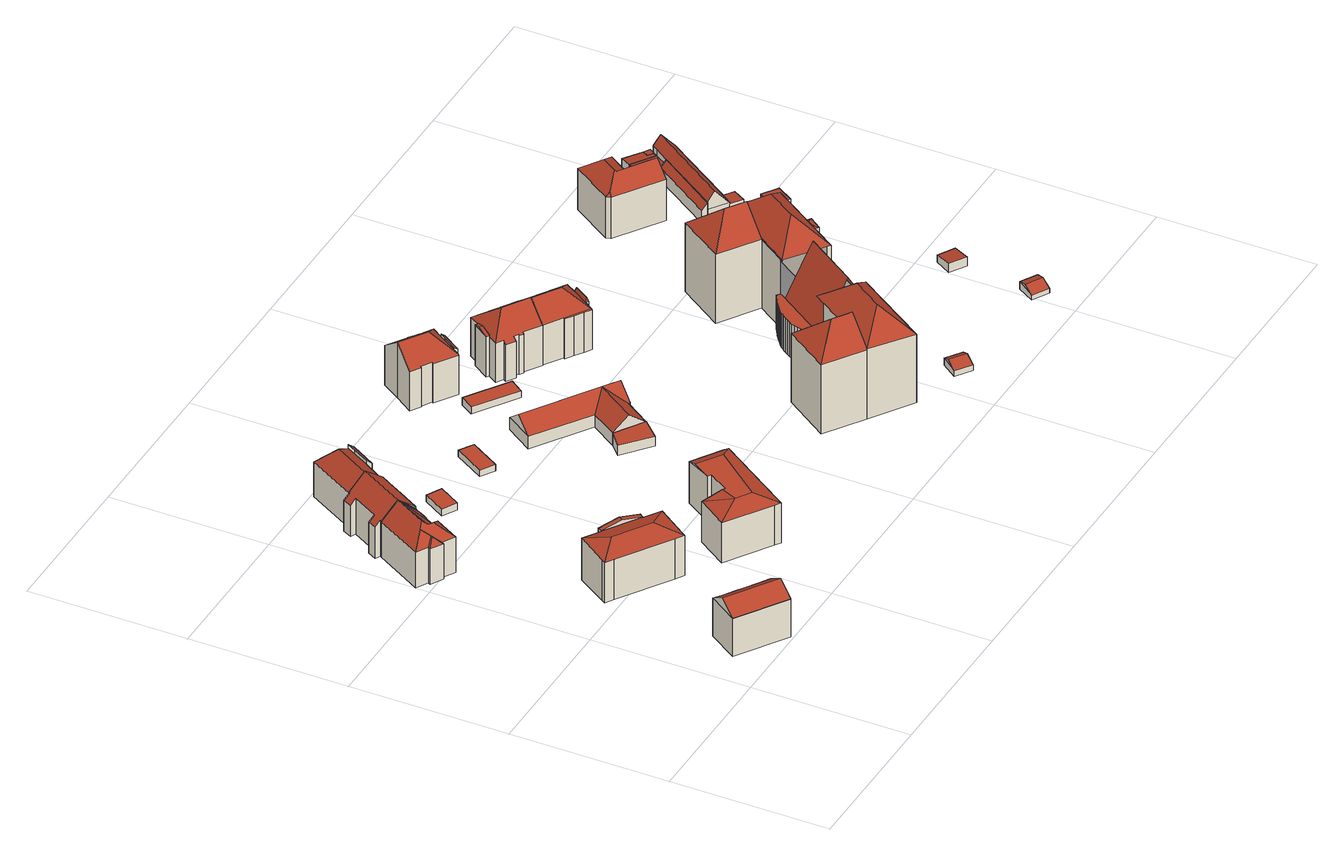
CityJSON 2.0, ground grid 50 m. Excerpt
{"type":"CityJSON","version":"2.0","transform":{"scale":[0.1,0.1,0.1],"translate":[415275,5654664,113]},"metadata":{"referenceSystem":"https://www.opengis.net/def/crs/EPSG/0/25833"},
"CityObjects":{
"building1":{"type":"Building","attributes":{"Dachtyp_tdc":"tdcFreeFormRoof","Gemeindeschluessel":14612000,"Dachneigung":33.23,"QualitaetDacherkennung":49,"Geometrietyp2DReferenz":"3000","measuredHeight":16.74,"function":"31001_9998","roofType":"5000"},"geometry":[{"type":"Solid","lod":"2","boundaries":[[[[0,1,2,3]],[[1,4,5,2]],[[4,6,7,5]],[[6,8,9,7]],[[8,10,11,9]],[[10,12,13,11]],[[12,14,15,13]],[[14,0,3,15]],[[10,8,6,4,1,0,16,17]],[[17,16,18,19]],[[10,17,19,12]],[[12,19,18,14]],[[14,18,16,0]],[[3,2,5,7,9,11,13,15]]]],"semantics":{"surfaces":[{"type":"WallSurface"},{"type":"RoofSurface"},{"type":"GroundSurface"}],"values":[[0,0,0,0,0,0,0,0,1,1,0,0,0,2]]}}]},
"building2":{"type":"Building","attributes":{"Dachtyp_tdc":"tdcFreeFormRoof","Gemeindeschluessel":14612000,"Dachneigung":42.66,"QualitaetDacherkennung":32,"Geometrietyp2DReferenz":"3000","measuredHeight":17.33,"function":"31001_9998","roofType":"5000"},"geometry":[{"type":"Solid","lod":"2","boundaries":[[[[20,21,22,23,24,25,26,27,28,29,30,31,32,33,34]],[[35,36,21,20]],[[36,37,22,21]],[[37,38,23,22]],[[38,39,24,23]],[[39,40,25,24]],[[40,41,26,25]],[[41,42,27,26]],[[42,43,28,27]],[[43,44,29,28]],[[44,45,30,29]],[[45,46,31,30]],[[46,47,32,31]],[[47,48,33,32]],[[48,49,34,33]],[[49,35,20,34]],[[50,48,47]],[[51,52,50,47,46]],[[53,54,55,51,46,45]],[[53,45,44]],[[54,53,44,43]],[[39,41,40]],[[39,42,41]],[[39,43,42]],[[56,39,38,37]],[[56,43,39]],[[56,54,43]],[[54,56,55]],[[51,55,56,36,35]],[[52,51,35,49]],[[50,52,49,48]],[[36,56,37]]]],"semantics":{"surfaces":[{"type":"GroundSurface"},{"type":"WallSurface"},{"type":"RoofSurface"}],"values":[[0,1,1,1,1,1,1,1,1,1,1,1,1,1,1,1,2,2,2,2,2,2,2,2,2,2,2,2,2,2,2,1]]}}]},
"building3":{"type":"Building","attributes":{"Gemeindeschluessel":14612000,"Geometrietyp2DReferenz":"3000","function":"31001_9998","roofType":"9999"},"children":["building3-1","building3-2"]},
"building3-1":{"type":"BuildingPart","attributes":{"Dachtyp_tdc":"tdcHipRoof","Dachneigung":19.9,"QualitaetDacherkennung":52,"Geometrietyp2DReferenz":"3000","measuredHeight":16.14,"roofType":"3200"},"parents":["building3"],"geometry":[{"type":"MultiSurface","lod":"2","boundaries":[[[57,58,59,60]],[[58,61,62,59]],[[61,63,64,62]],[[65,66,67,68]],[[66,69,70,67]],[[69,71,72,70]],[[71,73,74,72]],[[73,75,76,74]],[[75,57,60,76]],[[71,69,66,77]],[[61,58,57,78]],[[66,65,63,61,78,77]],[[57,75,73,71,77,78]],[[60,59,62,64,68,67,70,72,74,76]]],"semantics":{"surfaces":[{"type":"WallSurface"},{"type":"RoofSurface"},{"type":"GroundSurface"}],"values":[0,0,0,0,0,0,0,0,0,1,1,1,1,2]}}]},
"building3-2":{"type":"BuildingPart","attributes":{"Dachtyp_tdc":"tdcGableRoof","Dachneigung":11.98,"QualitaetDacherkennung":52,"Geometrietyp2DReferenz":"3000","measuredHeight":15.92,"roofType":"3100"},"parents":["building3"],"geometry":[{"type":"MultiSurface","lod":"2","boundaries":[[[79,80,81,64,63]],[[80,82,83,81]],[[82,84,65,68,83]],[[79,85,86,80]],[[82,86,85,84]],[[84,85,79]],[[80,86,82]],[[64,81,83,68]]],"semantics":{"surfaces":[{"type":"WallSurface"},{"type":"RoofSurface"},{"type":"GroundSurface"}],"values":[0,0,0,1,1,0,0,2]}}]},
"building4":{"type":"Building","attributes":{"Dachtyp_tdc":"tdcFreeFormRoof","Gemeindeschluessel":14612000,"Dachneigung":43.63,"QualitaetDacherkennung":36,"Geometrietyp2DReferenz":"3000","measuredHeight":17.38,"function":"31001_9998","roofType":"5000"},"geometry":[{"type":"Solid","lod":"2","boundaries":[[[[87,88,89,90]],[[88,91,92,89]],[[91,93,94,92]],[[93,95,96,94]],[[95,97,98,96]],[[97,99,100,98]],[[99,101,102,100]],[[101,103,104,102]],[[103,105,106,104]],[[105,107,108,106]],[[107,109,110,108]],[[109,111,112,110]],[[111,113,114,112]],[[113,115,116,114]],[[115,117,118,116]],[[117,119,22,118]],[[119,120,21,22]],[[120,87,90,21]],[[121,103,101,99,97,95,93,91,88,87,120,122]],[[115,113,111,109,107,105,121,122,119,117]],[[105,103,121]],[[120,119,122]],[[90,89,92,94,96,98,100,102,104,106,108,110,112,114,116,118,22,21]]]],"semantics":{"surfaces":[{"type":"WallSurface"},{"type":"RoofSurface"},{"type":"GroundSurface"}],"values":[[0,0,0,0,0,0,0,0,0,0,0,0,0,0,0,0,0,0,1,1,0,0,2]]}}]},
"building5":{"type":"Building","attributes":{"Gemeindeschluessel":14612000,"Geometrietyp2DReferenz":"3000","function":"31001_9998","roofType":"9999"},"children":["building5-1","building5-2"]},
"building5-1":{"type":"BuildingPart","attributes":{"Dachtyp_tdc":"tdcHipAndGableRoof","Dachneigung":38.99,"QualitaetDacherkennung":55,"Geometrietyp2DReferenz":"3000","measuredHeight":16.98,"roofType":"5000"},"parents":["building5"],"geometry":[{"type":"MultiSurface","lod":"2","boundaries":[[[123,124,125,126]],[[124,127,128,125]],[[127,129,130,128]],[[129,131,132,130]],[[131,133,134,132]],[[133,135,136,134]],[[135,137,138,136]],[[137,139,140,138]],[[139,141,142,140]],[[141,143,144,142]],[[143,145,146,144]],[[145,147,148,146]],[[147,149,150,148]],[[151,152,153,154]],[[152,123,126,153]],[[149,147,145,143,141,139,155]],[[139,137,135,155]],[[135,133,131,129,127,124,123,152,151,149,155]],[[126,125,128,130,132,134,136,138,140,142,144,146,148,150,154,153]]],"semantics":{"surfaces":[{"type":"WallSurface"},{"type":"RoofSurface"},{"type":"GroundSurface"}],"values":[0,0,0,0,0,0,0,0,0,0,0,0,0,0,0,1,1,1,2]}}]},
"building5-2":{"type":"BuildingPart","attributes":{"Dachtyp_tdc":"tdcPolyFlatRoof","Dachneigung":41.99,"QualitaetDacherkennung":67,"Geometrietyp2DReferenz":"3000","measuredHeight":13.39,"roofType":"2100"},"parents":["building5"],"geometry":[{"type":"MultiSurface","lod":"2","boundaries":[[[156,157,158,150]],[[157,159,160,158]],[[159,161,151,154,160]],[[159,157,156,161]],[[154,150,158,160]]],"semantics":{"surfaces":[{"type":"WallSurface"},{"type":"RoofSurface"},{"type":"GroundSurface"}],"values":[0,0,0,1,2]}}]},
"building6":{"type":"Building","attributes":{"Dachtyp_tdc":"tdcPolyFlatRoof","Gemeindeschluessel":14612000,"Dachneigung":2.81,"QualitaetDacherkennung":90,"Geometrietyp2DReferenz":"3000","measuredHeight":2.45,"function":"31001_9998","roofType":"2100"},"geometry":[{"type":"Solid","lod":"2","boundaries":[[[[162,163,164,165]],[[163,166,167,164]],[[166,168,169,167]],[[168,162,165,169]],[[168,166,163,162]],[[165,164,167,169]]]],"semantics":{"surfaces":[{"type":"WallSurface"},{"type":"RoofSurface"},{"type":"GroundSurface"}],"values":[[0,0,0,0,1,2]]}}]},
"building7":{"type":"Building","attributes":{"Dachtyp_tdc":"tdcFreeFormRoof","Gemeindeschluessel":14612000,"Dachneigung":1.4,"QualitaetDacherkennung":39,"Geometrietyp2DReferenz":"3000","measuredHeight":15.78,"function":"31001_9998","roofType":"5000"},"geometry":[{"type":"Solid","lod":"2","boundaries":[[[[170,171,172,173]],[[171,174,175,172]],[[174,176,177,175]],[[176,178,179,177]],[[178,180,181,179]],[[180,182,183,181]],[[182,184,185,183]],[[184,186,187,185]],[[186,188,189,187]],[[188,190,191,189]],[[190,170,173,191]],[[178,176,174,192,193]],[[178,193,194,182,180]],[[184,182,194,195,186]],[[188,195,196]],[[188,186,195]],[[194,193,192,171,170,190,196,195]],[[190,188,196]],[[174,171,192]],[[173,172,175,177,179,181,183,185,187,189,191]]]],"semantics":{"surfaces":[{"type":"WallSurface"},{"type":"RoofSurface"},{"type":"GroundSurface"}],"values":[[0,0,0,0,0,0,0,0,0,0,0,1,1,1,1,1,1,0,0,2]]}}]},
"building8":{"type":"Building","attributes":{"Dachtyp_tdc":"tdcPolyFlatRoof","Gemeindeschluessel":14612000,"Dachneigung":0,"QualitaetDacherkennung":88,"Geometrietyp2DReferenz":"3000","measuredHeight":2.2,"function":"31001_9998","roofType":"1000"},"geometry":[{"type":"Solid","lod":"2","boundaries":[[[[197,198,199,200]],[[198,201,202,199]],[[201,203,204,202]],[[203,197,200,204]],[[203,201,198,197]],[[200,199,202,204]]]],"semantics":{"surfaces":[{"type":"WallSurface"},{"type":"RoofSurface"},{"type":"GroundSurface"}],"values":[[0,0,0,0,1,2]]}}]},
"building9":{"type":"Building","attributes":{"Dachtyp_tdc":"tdcPolyFlatRoof","Gemeindeschluessel":14612000,"Dachneigung":10.44,"QualitaetDacherkennung":79,"Geometrietyp2DReferenz":"3000","measuredHeight":4.43,"function":"31001_9998","roofType":"2100"},"geometry":[{"type":"Solid","lod":"2","boundaries":[[[[205,206,207,208]],[[206,209,210,207]],[[209,211,212,210]],[[211,205,208,212]],[[211,209,206,205]],[[208,207,210,212]]]],"semantics":{"surfaces":[{"type":"WallSurface"},{"type":"RoofSurface"},{"type":"GroundSurface"}],"values":[[0,0,0,0,1,2]]}}]},
"building10":{"type":"Building","attributes":{"Dachtyp_tdc":"tdcFreeFormRoof","Gemeindeschluessel":14612000,"Dachneigung":39.44,"QualitaetDacherkennung":50,"Geometrietyp2DReferenz":"3000","measuredHeight":8.65,"function":"31001_9998","roofType":"5000"},"geometry":[{"type":"Solid","lod":"2","boundaries":[[[[213,214,215,216]],[[214,217,218,215]],[[217,219,220,218]],[[219,221,222,220]],[[221,223,210,222]],[[223,206,207,210]],[[206,224,225,207]],[[224,213,216,225]],[[226,227,228,229,224,206]],[[226,206,223]],[[227,226,223,221]],[[230,228,227,221,219]],[[230,219,217]],[[231,229,228,230,217,214]],[[231,214,213]],[[229,231,213,224]],[[216,215,218,220,222,210,207,225]]]],"semantics":{"surfaces":[{"type":"WallSurface"},{"type":"RoofSurface"},{"type":"GroundSurface"}],"values":[[0,0,0,0,0,0,0,0,1,0,1,1,0,1,0,1,2]]}}]},
"building11":{"type":"Building","attributes":{"Dachtyp_tdc":"tdcPolyFlatRoof","Gemeindeschluessel":14612000,"Dachneigung":2.56,"QualitaetDacherkennung":84,"Geometrietyp2DReferenz":"3000","measuredHeight":2.44,"function":"31001_9998","roofType":"2100"},"geometry":[{"type":"Solid","lod":"2","boundaries":[[[[232,233,234,235]],[[233,236,237,234]],[[236,238,239,237]],[[238,232,235,239]],[[238,236,233,232]],[[235,234,237,239]]]],"semantics":{"surfaces":[{"type":"WallSurface"},{"type":"RoofSurface"},{"type":"GroundSurface"}],"values":[[0,0,0,0,1,2]]}}]},
"building12":{"type":"Building","attributes":{"Gemeindeschluessel":14612000,"Geometrietyp2DReferenz":"3000","function":"31001_9998","roofType":"9999"},"children":["building12-1","building12-2"]},
"building12-1":{"type":"BuildingPart","attributes":{"Dachtyp_tdc":"tdcHipAndGableRoof","Dachneigung":37.87,"QualitaetDacherkennung":78,"Geometrietyp2DReferenz":"3000","measuredHeight":19.04,"roofType":"5000"},"parents":["building12"],"geometry":[{"type":"MultiSurface","lod":"2","boundaries":[[[240,241,242,243]],[[241,244,245,242]],[[244,246,247,245]],[[246,248,249,247]],[[248,250,251,249]],[[250,252,253,251]],[[252,254,255,253]],[[254,256,257,255]],[[256,258,259,257]],[[258,260,261,259]],[[260,262,263,261]],[[262,264,265,263]],[[264,266,267,265]],[[268,269,270]],[[269,271,272,270]],[[271,273,274,272]],[[273,275,276,274]],[[275,240,243,276]],[[271,269,268,266,264,277]],[[264,262,260,258,256,254,252,250,248,277]],[[248,246,244,241,240,275,273,271,277]],[[243,242,245,247,249,251,253,255,257,259,261,263,265,267,270,272,274,276]]],"semantics":{"surfaces":[{"type":"WallSurface"},{"type":"RoofSurface"},{"type":"GroundSurface"}],"values":[0,0,0,0,0,0,0,0,0,0,0,0,0,0,0,0,0,0,1,1,1,2]}}]},
"building12-2":{"type":"BuildingPart","attributes":{"Dachtyp_tdc":"tdcPolyFlatRoof","Dachneigung":36.26,"QualitaetDacherkennung":53,"Geometrietyp2DReferenz":"3000","measuredHeight":14.46,"roofType":"2100"},"parents":["building12"],"geometry":[{"type":"MultiSurface","lod":"2","boundaries":[[[278,267,266]],[[278,279,280,267]],[[279,281,282,280]],[[281,283,268,270,282]],[[283,281,279,278]],[[267,280,282,270]]],"semantics":{"surfaces":[{"type":"WallSurface"},{"type":"RoofSurface"},{"type":"GroundSurface"}],"values":[0,0,0,0,1,2]}}]},
"building13":{"type":"Building","attributes":{"Gemeindeschluessel":14612000,"Geometrietyp2DReferenz":"3000","function":"31001_9998","roofType":"9999"},"children":["building13-1","building13-2"]},
"building13-1":{"type":"BuildingPart","attributes":{"Dachtyp_tdc":"tdcHipAndGableRoof","Dachneigung":38.42,"QualitaetDacherkennung":79,"Geometrietyp2DReferenz":"3000","measuredHeight":18.93,"roofType":"5000"},"parents":["building13"],"geometry":[{"type":"MultiSurface","lod":"2","boundaries":[[[284,285,286,287]],[[285,288,289,286]],[[288,290,291,289]],[[290,292,293,291]],[[292,294,295,293]],[[294,296,297,295]],[[296,298,299,297]],[[298,300,301,299]],[[300,302,303,301]],[[302,304,305,303]],[[306,307,308]],[[307,309,310,308]],[[309,311,312,310]],[[311,313,314,312]],[[313,284,287,314]],[[302,300,298,296,294,292,290,288,285,284,313,315]],[[313,311,309,315]],[[287,286,289,291,293,295,297,299,301,303,305,316,308,310,312,314]],[[309,307,306,317,304,302,315]]],"semantics":{"surfaces":[{"type":"WallSurface"},{"type":"RoofSurface"},{"type":"GroundSurface"}],"values":[0,0,0,0,0,0,0,0,0,0,0,0,0,0,0,1,1,2,1]}}]},
"building13-2":{"type":"BuildingPart","attributes":{"Dachtyp_tdc":"tdcGableRoof","Dachneigung":13.3,"QualitaetDacherkennung":32,"Geometrietyp2DReferenz":"3000","measuredHeight":14.57,"roofType":"3100"},"parents":["building13"],"geometry":[{"type":"MultiSurface","lod":"2","boundaries":[[[318,319,320,305,304]],[[319,321,322,320]],[[321,323,306,308,322]],[[318,324,325,326,319]],[[327,326,325,328]],[[323,328,325,324]],[[321,327,328,323]],[[319,326,327,321]],[[305,320,322,308,316]]],"semantics":{"surfaces":[{"type":"WallSurface"},{"type":"RoofSurface"},{"type":"GroundSurface"}],"values":[0,0,0,1,1,0,0,0,2]}}]},
"building14":{"type":"Building","attributes":{"Gemeindeschluessel":14612000,"Geometrietyp2DReferenz":"3000","function":"31001_9998","roofType":"9999"},"children":["building14-1","building14-2","building14-3"]},
"building14-1":{"type":"BuildingPart","attributes":{"Dachtyp_tdc":"tdcHipAndGableRoof","Dachneigung":38.32,"QualitaetDacherkennung":74,"Geometrietyp2DReferenz":"3000","measuredHeight":18.92,"roofType":"5000"},"parents":["building14"],"geometry":[{"type":"MultiSurface","lod":"2","boundaries":[[[329,330,331,332]],[[330,333,334,331]],[[333,335,336,334]],[[335,337,338,336]],[[339,340,341]],[[340,342,343,341]],[[342,344,343]],[[345,329,332,346,347]],[[342,340,339,337,335,348]],[[335,333,330,348]],[[330,329,345,342,348]],[[332,331,334,336,338,341,343,346]]],"semantics":{"surfaces":[{"type":"WallSurface"},{"type":"RoofSurface"},{"type":"GroundSurface"}],"values":[0,0,0,0,0,0,0,0,1,1,1,2]}}]},
"building14-2":{"type":"BuildingPart","attributes":{"Dachtyp_tdc":"tdcPolyFlatRoof","Dachneigung":0,"QualitaetDacherkennung":38,"Geometrietyp2DReferenz":"3000","measuredHeight":13.66,"roofType":"1000"},"parents":["building14"],"geometry":[{"type":"MultiSurface","lod":"2","boundaries":[[[349,347,346,350]],[[344,351,352,343]],[[351,353,354,352]],[[353,355,356,354]],[[355,349,350,356]],[[355,353,351,344,347,349]],[[350,346,343,352,354,356]]],"semantics":{"surfaces":[{"type":"WallSurface"},{"type":"RoofSurface"},{"type":"GroundSurface"}],"values":[0,0,0,0,0,1,2]}}]},
"building14-3":{"type":"BuildingPart","attributes":{"Dachtyp_tdc":"tdcFreeFormRoof","Dachneigung":69.87,"QualitaetDacherkennung":35,"Geometrietyp2DReferenz":"3000","measuredHeight":15.08,"roofType":"5000"},"parents":["building14"],"geometry":[{"type":"MultiSurface","lod":"2","boundaries":[[[357,358,359,338,337]],[[358,360,361,359]],[[360,340,339,341,361]],[[362,340,360]],[[363,362,360,358]],[[363,358,357]],[[362,363,357,340]],[[338,359,361,341]]],"semantics":{"surfaces":[{"type":"WallSurface"},{"type":"RoofSurface"},{"type":"GroundSurface"}],"values":[0,0,0,1,1,1,1,2]}}]},
"building15":{"type":"Building","attributes":{"Dachtyp_tdc":"tdcGableRoof","Gemeindeschluessel":14612000,"Dachneigung":24.53,"QualitaetDacherkennung":72,"Geometrietyp2DReferenz":"3000","measuredHeight":3.5,"function":"31001_9998","roofType":"3100"},"geometry":[{"type":"Solid","lod":"2","boundaries":[[[[364,365,366,367]],[[365,368,369,366]],[[368,370,371,369]],[[370,364,367,371]],[[368,365,372]],[[364,370,373]],[[365,364,373,372]],[[370,368,372,373]],[[367,366,369,371]]]],"semantics":{"surfaces":[{"type":"WallSurface"},{"type":"RoofSurface"},{"type":"GroundSurface"}],"values":[[0,0,0,0,0,0,1,1,2]]}}]},
"building16":{"type":"Building","attributes":{"name":"Hans-Erlwein-Gymnasium Dresden","Gemeindeschluessel":14612000,"Geometrietyp2DReferenz":"3000","function":"31001_3021","roofType":"9999"},"children":["building16-1","building16-2","building16-3","building16-4","building16-5","building16-6"]},
"building16-1":{"type":"BuildingPart","attributes":{"Dachtyp_tdc":"tdcGableRoof","Dachneigung":61.8,"QualitaetDacherkennung":52,"Geometrietyp2DReferenz":"3000","measuredHeight":26.77,"roofType":"3100"},"parents":["building16"],"geometry":[{"type":"MultiSurface","lod":"2","boundaries":[[[374,375,376,377]],[[375,374,378,379,380,381,382]],[[383,384,385,381,380,386,387]],[[377,376,388,389]]],"semantics":{"surfaces":[{"type":"WallSurface"},{"type":"RoofSurface"},{"type":"GroundSurface"}],"values":[0,1,1,2]}}]},
"building16-2":{"type":"BuildingPart","attributes":{"Dachtyp_tdc":"tdcHipRoof","Dachneigung":45.14,"QualitaetDacherkennung":57,"Geometrietyp2DReferenz":"3000","measuredHeight":31.12,"roofType":"3200"},"parents":["building16"],"geometry":[{"type":"MultiSurface","lod":"2","boundaries":[[[390,391,374,377,392]],[[393,394,395]],[[393,396,397,394]],[[398,399,400,401]],[[399,390,392,400]],[[402,386,379,391,390,403]],[[399,404,405]],[[390,399,405,403]],[[406,407,402,403,405,404,408,409]],[[393,407,406,410,396]],[[398,411,404,399]],[[412,402,407,393]],[[392,377,389,394,397,401,400]]],"semantics":{"surfaces":[{"type":"WallSurface"},{"type":"RoofSurface"},{"type":"GroundSurface"}],"values":[0,0,0,0,0,1,1,1,1,0,0,0,2]}}]},
"building16-3":{"type":"BuildingPart","attributes":{"Dachtyp_tdc":"tdcHipAndGableRoof","Dachneigung":41.55,"QualitaetDacherkennung":61,"Geometrietyp2DReferenz":"3000","measuredHeight":31.2,"roofType":"5000"},"parents":["building16"],"geometry":[{"type":"MultiSurface","lod":"2","boundaries":[[[410,413,414,397,396]],[[413,415,416,414]],[[415,411,398,401,416]],[[415,413,417]],[[413,410,409,418,417]],[[411,415,417,418,408]],[[397,414,416,401]]],"semantics":{"surfaces":[{"type":"WallSurface"},{"type":"RoofSurface"},{"type":"GroundSurface"}],"values":[0,0,0,1,1,1,2]}}]},
"building16-4":{"type":"BuildingPart","attributes":{"Dachtyp_tdc":"tdcHipRoof","Dachneigung":45.06,"QualitaetDacherkennung":55,"Geometrietyp2DReferenz":"3000","measuredHeight":31.12,"roofType":"3200"},"parents":["building16"],"geometry":[{"type":"MultiSurface","lod":"2","boundaries":[[[419,420,421,376,375]],[[420,422,423,421]],[[422,424,425,426,423]],[[427,428,429,430,431]],[[428,432,429]],[[424,422,433]],[[420,419,382,385,434,435]],[[422,420,435,433]],[[434,428,427,436,437,424,433,435]],[[388,376,421,423,426,430,429]]],"semantics":{"surfaces":[{"type":"WallSurface"},{"type":"RoofSurface"},{"type":"GroundSurface"}],"values":[0,0,0,0,0,1,1,1,1,2]}}]},
"building16-5":{"type":"BuildingPart","attributes":{"Dachtyp_tdc":"tdcPolyFlatRoof","Dachneigung":0,"QualitaetDacherkennung":76,"Geometrietyp2DReferenz":"3000","measuredHeight":11.62,"roofType":"1000"},"parents":["building16"],"geometry":[{"type":"MultiSurface","lod":"2","boundaries":[[[438,439,440,441]],[[439,442,443,440]],[[442,444,445,443]],[[444,446,447,445]],[[446,448,449,447]],[[448,450,451,449]],[[450,452,453,451]],[[452,454,455,453]],[[454,456,457,455]],[[456,458,459,457]],[[458,460,461,459]],[[460,462,463,461]],[[462,464,465,463]],[[464,466,467,465]],[[466,468,469,467]],[[468,470,471,469]],[[470,472,473,471]],[[472,474,475,473]],[[474,476,477,475]],[[476,478,479,477]],[[478,480,481,479]],[[480,482,483,481]],[[482,484,485,483]],[[484,486,487,485]],[[486,488,489,487]],[[488,490,491,489]],[[490,492,493,491]],[[492,494,495,493]],[[494,496,497,495]],[[496,395,394,497]],[[438,498,499,395,496,494,492,490,488,486,484,482,480,478,476,474,472,470,468,466,464,462,460,458,456,454,452,450,448,446,444,442,439,438,432]],[[441,440,443,445,447,449,451,453,455,457,459,461,463,465,467,469,471,473,475,477,479,481,483,485,487,489,491,493,495,497,394,389,388,441,429]]],"semantics":{"surfaces":[{"type":"WallSurface"},{"type":"RoofSurface"},{"type":"GroundSurface"}],"values":[0,0,0,0,0,0,0,0,0,0,0,0,0,0,0,0,0,0,0,0,0,0,0,0,0,0,0,0,0,0,1,2]}}]},
"building16-6":{"type":"BuildingPart","attributes":{"Dachtyp_tdc":"tdcHipAndGableRoof","Dachneigung":41.47,"QualitaetDacherkennung":63,"Geometrietyp2DReferenz":"3000","measuredHeight":31.2,"roofType":"5000"},"parents":["building16"],"geometry":[{"type":"MultiSurface","lod":"2","boundaries":[[[425,500,501,426]],[[500,502,503,501]],[[502,431,430,503]],[[502,500,504]],[[500,425,437,505,504]],[[431,502,504,505,436]],[[426,501,503,430]]],"semantics":{"surfaces":[{"type":"WallSurface"},{"type":"RoofSurface"},{"type":"GroundSurface"}],"values":[0,0,0,1,1,1,2]}}]},
"building17":{"type":"Building","attributes":{"Dachtyp_tdc":"tdcGableRoof","Gemeindeschluessel":14612000,"Dachneigung":28.87,"QualitaetDacherkennung":54,"Geometrietyp2DReferenz":"3000","measuredHeight":3.29,"function":"31001_9998","roofType":"3100"},"geometry":[{"type":"Solid","lod":"2","boundaries":[[[[506,507,508,509]],[[507,510,511,508]],[[510,512,513,511]],[[512,506,509,513]],[[510,507,514]],[[506,512,515]],[[507,506,515,514]],[[512,510,514,515]],[[509,508,511,513]]]],"semantics":{"surfaces":[{"type":"WallSurface"},{"type":"RoofSurface"},{"type":"GroundSurface"}],"values":[[0,0,0,0,0,0,1,1,2]]}}]},
"building18":{"type":"Building","attributes":{"Dachtyp_tdc":"tdcPolyFlatRoof","Gemeindeschluessel":14612000,"Dachneigung":6.68,"QualitaetDacherkennung":79,"Geometrietyp2DReferenz":"3000","measuredHeight":3.08,"function":"31001_9998","roofType":"2100"},"geometry":[{"type":"Solid","lod":"2","boundaries":[[[[516,517,518,519]],[[517,520,521,518]],[[520,522,523,521]],[[522,516,519,523]],[[522,520,517,516]],[[519,518,521,523]]]],"semantics":{"surfaces":[{"type":"WallSurface"},{"type":"RoofSurface"},{"type":"GroundSurface"}],"values":[[0,0,0,0,1,2]]}}]},
"building19":{"type":"Building","attributes":{"Dachtyp_tdc":"tdcFreeFormRoof","Gemeindeschluessel":14612000,"Dachneigung":39.55,"QualitaetDacherkennung":18,"Geometrietyp2DReferenz":"3000","measuredHeight":18.65,"function":"31001_9998","roofType":"5000"},"geometry":[{"type":"Solid","lod":"2","boundaries":[[[[524,525,526,527]],[[525,528,529,526]],[[528,530,531,529]],[[530,532,533,531]],[[532,534,535,533]],[[534,536,537,535]],[[536,524,527,537]],[[538,539,540,536,534]],[[538,534,532]],[[541,539,538,532,530]],[[541,530,528]],[[542,540,539,541,528,525]],[[542,525,524]],[[540,542,524,536]],[[527,526,529,531,533,535,537]]]],"semantics":{"surfaces":[{"type":"WallSurface"},{"type":"RoofSurface"},{"type":"GroundSurface"}],"values":[[0,0,0,0,0,0,0,1,1,1,1,1,0,1,2]]}}]},
"building20":{"type":"Building","attributes":{"Dachtyp_tdc":"tdcFreeFormRoof","Gemeindeschluessel":14612000,"Dachneigung":14.79,"QualitaetDacherkennung":79,"Geometrietyp2DReferenz":"3000","measuredHeight":3.84,"function":"31001_9998","roofType":"5000"},"geometry":[{"type":"Solid","lod":"2","boundaries":[[[[543,544,545,546]],[[544,547,548,545]],[[547,549,550,548]],[[549,543,546,550]],[[551,549,547]],[[552,551,547,544]],[[552,544,543]],[[551,552,543,549]],[[546,545,548,550]]]],"semantics":{"surfaces":[{"type":"WallSurface"},{"type":"RoofSurface"},{"type":"GroundSurface"}],"values":[[0,0,0,0,1,1,1,1,2]]}}]},
"building21":{"type":"Building","attributes":{"Dachtyp_tdc":"tdcPolyFlatRoof","Gemeindeschluessel":14612000,"Dachneigung":5.19,"QualitaetDacherkennung":71,"Geometrietyp2DReferenz":"3000","measuredHeight":3.39,"function":"31001_9998","roofType":"2100"},"geometry":[{"type":"Solid","lod":"2","boundaries":[[[[553,554,555,556]],[[554,557,558,555]],[[557,559,560,558]],[[559,553,556,560]],[[559,557,554,553]],[[556,555,558,560]]]],"semantics":{"surfaces":[{"type":"WallSurface"},{"type":"RoofSurface"},{"type":"GroundSurface"}],"values":[[0,0,0,0,1,2]]}}]},
"building22":{"type":"Building","attributes":{"Dachtyp_tdc":"tdcPolyFlatRoof","Gemeindeschluessel":14612000,"Dachneigung":48.79,"QualitaetDacherkennung":66,"Geometrietyp2DReferenz":"3000","measuredHeight":6.36,"function":"31001_9998","roofType":"2100"},"geometry":[{"type":"Solid","lod":"2","boundaries":[[[[561,562,563,564]],[[562,565,566,563]],[[565,567,568,566]],[[567,561,564,568]],[[567,565,562,561]],[[564,563,566,568]]]],"semantics":{"surfaces":[{"type":"WallSurface"},{"type":"RoofSurface"},{"type":"GroundSurface"}],"values":[[0,0,0,0,1,2]]}}]},
"building23":{"type":"Building","attributes":{"Dachtyp_tdc":"tdcPolyFlatRoof","Gemeindeschluessel":14612000,"Dachneigung":3.79,"QualitaetDacherkennung":70,"Geometrietyp2DReferenz":"3000","measuredHeight":3.06,"function":"31001_9998","roofType":"2100"},"geometry":[{"type":"Solid","lod":"2","boundaries":[[[[569,570,571,572]],[[570,573,574,571]],[[573,575,576,574]],[[575,569,572,576]],[[575,573,570,569]],[[572,571,574,576]]]],"semantics":{"surfaces":[{"type":"WallSurface"},{"type":"RoofSurface"},{"type":"GroundSurface"}],"values":[[0,0,0,0,1,2]]}}]},
"building24":{"type":"Building","attributes":{"Dachtyp_tdc":"tdcGableRoof","Gemeindeschluessel":14612000,"Dachneigung":49.83,"QualitaetDacherkennung":54,"Geometrietyp2DReferenz":"3000","measuredHeight":9.73,"function":"31001_9998","roofType":"3100"},"geometry":[{"type":"Solid","lod":"2","boundaries":[[[[577,578,579,580]],[[578,581,582,579]],[[581,583,584,582]],[[583,585,586,584]],[[585,587,588,586]],[[587,589,590,588]],[[589,591,592,590]],[[591,577,580,592]],[[593,562,594,595,596,597,598]],[[587,585,596,595,589]],[[583,597,596,585]],[[581,598,597,583]],[[578,593,598,581]],[[591,594,562,577]],[[589,595,594,591]],[[577,562,593,578]],[[580,579,582,584,586,588,590,592]]]],"semantics":{"surfaces":[{"type":"WallSurface"},{"type":"RoofSurface"},{"type":"GroundSurface"}],"values":[[0,0,0,0,0,0,0,0,1,1,0,0,0,0,0,0,2]]}}]},
"building25":{"type":"Building","attributes":{"Gemeindeschluessel":14612000,"Dachtyp_tdc":"tdcPolyFlatRoof","Dachneigung":3.77,"QualitaetDacherkennung":81,"Geometrietyp2DReferenz":"3000","measuredHeight":4.51,"function":"31001_9998","roofType":"2100"},"geometry":[{"type":"Solid","lod":"2","boundaries":[[[[599,600,601,602]],[[600,603,604,601]],[[603,605,563,604]],[[605,606,564,563]],[[606,599,602,564]],[[606,605,603,600,599]],[[602,601,604,563,564]]]],"semantics":{"surfaces":[{"type":"WallSurface"},{"type":"RoofSurface"},{"type":"GroundSurface"}],"values":[[0,0,0,0,0,1,2]]}}]},
"building26":{"type":"Building","attributes":{"Dachtyp_tdc":"tdcPolyFlatRoof","Gemeindeschluessel":14612000,"Dachneigung":6.47,"QualitaetDacherkennung":69,"Geometrietyp2DReferenz":"3000","measuredHeight":3.96,"function":"31001_9998","roofType":"2100"},"geometry":[{"type":"Solid","lod":"2","boundaries":[[[[607,608,609,610]],[[608,611,612,609]],[[611,613,614,612]],[[613,615,616,614]],[[615,617,618,616]],[[617,607,610,618]],[[617,615,613,611,608,607]],[[610,609,612,614,616,618]]]],"semantics":{"surfaces":[{"type":"WallSurface"},{"type":"RoofSurface"},{"type":"GroundSurface"}],"values":[[0,0,0,0,0,0,1,2]]}}]},
"building27":{"type":"Building","attributes":{"Dachtyp_tdc":"tdcPolyFlatRoof","Gemeindeschluessel":14612000,"Dachneigung":5.59,"QualitaetDacherkennung":54,"Geometrietyp2DReferenz":"3000","measuredHeight":3.7,"function":"31001_9998","roofType":"2100"},"geometry":[{"type":"Solid","lod":"2","boundaries":[[[[613,611,612,614]],[[611,619,620,612]],[[619,621,622,620]],[[621,615,616,622]],[[615,613,614,616]],[[615,621,619,611,613]],[[614,612,620,622,616]]]],"semantics":{"surfaces":[{"type":"WallSurface"},{"type":"RoofSurface"},{"type":"GroundSurface"}],"values":[[0,0,0,0,0,1,2]]}}]}
},
"vertices":[
[162,200,142],[189,181,142],[189,181,12],[162,200,12],[223,159,142],[223,159,12],[249,142,142],[249,142,12],[284,119,142],[284,119,12],[317,98,142],[317,98,12],[255,4,142],[255,4,12],[100,106,142],[100,106,12],[131,152,179],[286,50,179],[100,106,143],[255,4,143],
[4,1044,4],[91,1195,4],[189,1138,4],[186,1133,4],[180,1122,4],[170,1104,4],[164,1094,4],[159,1086,4],[147,1066,4],[164,1056,4],[119,978,4],[80,1000,4],[76,993,4],[36,1016,4],[40,1023,4],[4,1044,125],[91,1195,125],[189,1138,125],[186,1133,125],[180,1122,125],[170,1104,125],[164,1094,125],[159,1086,125],[147,1066,125],[164,1056,125],[119,978,125],[80,1000,125],[76,993,125],[36,1016,125],[40,1023,125],[66,1024,145],[61,1059,163],[70,1031,145],[103,1039,166],[86,1049,166],[81,1065,177],[140,1167,177],
[161,535,154],[168,547,154],[168,547,17],[161,535,17],[229,641,161],[229,641,17],[282,607,161],[282,607,17],[393,534,161],[445,500,161],[445,500,17],[393,534,17],[384,406,154],[384,406,17],[377,395,154],[377,395,17],[351,412,154],[351,412,17],[187,518,154],[187,518,17],[363,485,179],[249,559,179],
[282,607,162],[290,620,162],[290,620,17],[402,547,162],[402,547,17],[393,534,162],[337,570,176],[346,583,176],
[93,1199,126],[78,1208,109],[78,1208,4],[93,1199,4],[93,1235,109],[93,1235,4],[109,1226,126],[109,1226,4],[156,1308,126],[156,1308,4],[140,1316,108],[140,1316,4],[155,1344,108],[155,1344,4],[171,1335,126],[171,1335,4],[173,1338,125],[173,1338,4],[272,1282,133],[272,1282,4],[268,1275,133],[268,1275,4],[263,1266,133],[263,1266,4],[254,1251,133],[254,1251,4],[247,1239,133],[247,1239,4],[235,1218,133],[235,1218,4],[226,1203,133],[226,1203,4],[189,1138,133],[91,1195,126],[221,1311,178],[138,1168,178],
[301,1332,125],[296,1323,125],[296,1323,5],[301,1332,5],[289,1312,125],[289,1312,5],[280,1297,125],[280,1297,5],[274,1286,125],[274,1286,5],[272,1282,125],[272,1282,5],[218,1313,175],[218,1313,5],[173,1338,124],[173,1338,5],[261,1491,124],[261,1491,5],[297,1470,124],[297,1470,5],[302,1478,114],[302,1478,5],[343,1454,115],[343,1454,5],[339,1446,125],[339,1446,5],[359,1434,125],[359,1434,5],[314,1354,125],[305,1340,125],[305,1340,5],[314,1354,5],[283,1425,175],
[359,1434,139],[376,1424,122],[376,1424,5],[330,1345,122],[330,1345,5],[314,1354,139],
[385,1107,29],[340,1133,27],[340,1133,5],[385,1107,5],[381,1202,27],[381,1202,5],[426,1176,29],[426,1176,5],
[645,448,171],[635,454,171],[635,454,17],[645,448,17],[690,539,159],[690,539,17],[784,478,159],[784,478,17],[795,470,159],[795,470,17],[647,242,154],[647,242,17],[636,226,153],[636,226,17],[619,237,153],[619,237,17],[477,330,153],[477,330,17],[539,425,156],[539,425,17],[603,384,173],[603,384,17],[673,512,170],[749,462,170],[617,307,175],[572,337,175],[595,389,173],
[652,1190,30],[594,1094,30],[594,1094,8],[652,1190,8],[549,1121,30],[549,1121,8],[607,1217,30],[607,1217,8],
[804,820,48],[840,854,57],[840,854,15],[804,820,15],[929,795,59],[929,795,15],[890,747,48],[890,747,15],
[719,1055,57],[777,1143,57],[777,1143,15],[719,1055,15],[1048,963,57],[1048,963,15],[989,874,57],[989,874,15],[984,877,57],[984,877,15],[929,795,57],[895,937,57],[895,937,15],[884,824,101],[968,951,101],[969,951,101],[969,952,101],[1019,919,101],[748,1099,100],
[795,1272,38],[823,1313,40],[823,1313,15],[795,1272,15],[955,1224,40],[955,1224,15],[927,1182,38],[927,1182,15],
[795,1392,153],[763,1413,153],[763,1413,16],[795,1392,16],[761,1410,150],[761,1410,16],[730,1430,150],[730,1430,16],[770,1488,206],[770,1488,16],[809,1547,151],[809,1547,16],[868,1508,151],[868,1508,16],[869,1510,149],[869,1510,16],[877,1510,146],[877,1510,16],[899,1495,145],[899,1495,16],[902,1488,149],[902,1488,16],[901,1486,151],[901,1486,16],[940,1461,151],[940,1461,16],[916,1426,151],[916,1426,16],[875,1364,152],[875,1364,153],[875,1364,16],[863,1346,153],[863,1346,16],[861,1344,150],[861,1344,16],[793,1389,150],[793,1389,16],[854,1432,206],
[916,1426,160],[925,1420,152],[925,1420,16],[884,1358,152],[884,1358,16],[875,1364,160],
[1089,1198,152],[1036,1232,153],[1036,1232,16],[1089,1198,16],[1033,1228,149],[1033,1228,16],[1021,1236,149],[1021,1236,16],[1023,1238,151],[1023,1238,16],[1009,1247,151],[1009,1247,16],[1002,1236,141],[1002,1236,16],[974,1254,141],[974,1254,16],[980,1263,150],[980,1263,16],[958,1278,150],[958,1278,16],[978,1308,149],[978,1308,16],[1014,1359,149],[1014,1359,150],[1014,1359,16],[1038,1396,149],[1038,1396,16],[1165,1312,151],[1165,1312,16],[1127,1253,206],[1127,1253,16],[1045,1305,206],[979,1307,16],[979,1307,150],
[978,1308,153],[970,1313,153],[970,1313,16],[1005,1365,153],[1005,1365,16],[1014,1359,153],[979,1307,153],[1001,1340,162],[992,1346,162],[1005,1365,156],[1014,1359,156],
[1089,1198,153],[1126,1252,206],[1126,1252,17],[1089,1198,17],[1165,1312,149],[1165,1312,17],[1296,1225,150],[1296,1225,17],[1274,1192,151],[1274,1192,17],[1238,1139,153],[1238,1139,154],[1238,1139,17],[1221,1113,154],[1221,1113,17],[1221,1113,153],[1146,1161,154],[1146,1161,17],[1146,1161,153],[1209,1198,206],
[1143,1156,153],[1143,1156,17],[1217,1108,153],[1217,1108,17],[1195,1122,153],[1195,1122,17],[1169,1139,153],[1169,1139,17],
[1274,1192,154],[1282,1187,154],[1282,1187,17],[1247,1134,154],[1247,1134,17],[1245,1140,167],[1275,1185,167],
[1597,204,38],[1645,170,38],[1645,170,13],[1597,204,13],[1611,121,32],[1611,121,13],[1562,155,32],[1562,155,13],[1632,151,48],[1583,185,48],
[1667,604,198],[1557,439,198],[1557,439,11],[1667,604,11],[1646,618,244],[1645,619,245],[1630,629,279],[1519,465,279],[1535,455,246],[1548,684,95],[1437,520,94],[1505,474,247],[1615,639,246],[1614,640,244],[1437,520,11],[1548,684,11],
[1677,597,244],[1667,604,244],[1677,597,11],[1553,692,244],[1553,692,11],[1553,692,127],[1612,780,244],[1612,780,11],[1709,923,244],[1837,836,244],[1837,836,11],[1709,923,11],[1548,684,249],[1661,713,322],[1709,923,249],[1724,807,322],[1612,780,249],[1553,692,249],[1707,920,249],[1613,782,249],[1612,780,247],[1709,923,246],[1548,684,244],
[1490,862,247],[1490,862,11],[1587,1005,246],[1587,1005,11],[1603,890,323],[1660,851,323],
[1557,439,245],[1566,433,244],[1566,433,11],[1406,194,244],[1406,194,11],[1276,282,250],[1276,282,247],[1276,282,11],[1373,425,250],[1415,488,250],[1415,488,11],[1373,425,11],[1373,425,246],[1415,488,127],[1389,308,322],[1437,520,250],[1453,404,322],[1370,421,250],[1278,285,250],
[1432,513,127],[1422,519,127],[1422,519,11],[1432,513,11],[1422,526,127],[1422,526,11],[1423,533,127],[1423,533,11],[1423,540,127],[1423,540,11],[1424,546,127],[1424,546,11],[1425,553,127],[1425,553,11],[1427,560,127],[1427,560,11],[1429,566,127],[1429,566,11],[1431,577,127],[1431,577,11],[1434,587,127],[1434,587,11],[1438,598,127],[1438,598,11],[1443,607,127],[1443,607,11],[1449,617,127],[1449,617,11],[1455,626,127],[1455,626,11],[1461,635,127],[1461,635,11],[1466,640,127],[1466,640,11],[1471,646,127],[1471,646,11],[1475,651,127],[1475,651,11],[1481,656,127],[1481,656,11],[1486,660,127],[1486,660,11],[1492,665,127],[1492,665,11],[1497,669,127],[1497,669,11],[1503,673,127],[1503,673,11],[1510,678,127],[1510,678,11],[1516,683,127],[1516,683,11],[1522,687,127],[1522,687,11],[1529,691,127],[1529,691,11],[1536,695,127],[1536,695,11],[1542,699,127],[1542,699,11],[1437,520,127],[1548,684,127],
[1155,363,247],[1155,363,11],[1252,506,246],[1252,506,11],[1268,390,323],[1324,353,323],
[2019,183,34],[2071,153,34],[2071,153,8],[2019,183,8],[2041,101,23],[2041,101,8],[1989,130,23],[1989,130,8],[2058,130,41],[2006,159,41],
[2083,415,32],[2052,363,39],[2052,363,8],[2083,415,8],[2001,394,39],[2001,394,8],[2031,445,32],[2031,445,8],
[1913,1286,157],[1856,1201,157],[1856,1201,16],[1913,1286,16],[1711,1298,157],[1711,1298,16],[1707,1314,157],[1707,1314,16],[1793,1444,157],[1793,1444,16],[1884,1384,157],[1884,1384,16],[1847,1329,157],[1847,1329,16],[1808,1369,202],[1776,1320,202],[1777,1315,199],[1719,1308,168],[1885,1243,199],
[1911,833,47],[1937,873,47],[1937,873,15],[1911,833,15],[2008,826,47],[2008,826,15],[1981,787,47],[1981,787,15],[1975,820,53],[1944,840,53],
[2030,1076,45],[2001,1033,50],[2001,1033,16],[2030,1076,16],[1964,1058,50],[1964,1058,16],[1993,1101,45],[1993,1101,16],
[2021,1302,58],[2036,1291,80],[2036,1291,16],[2021,1302,16],[1905,1097,79],[1905,1097,16],[1890,1107,58],[1890,1107,16],
[2070,922,43],[2019,953,47],[2019,953,16],[2070,922,16],[2050,1004,47],[2050,1004,16],[2102,973,43],[2102,973,16],
[2036,1291,56],[2068,1337,56],[2068,1337,13],[2036,1291,13],[2078,1353,56],[2078,1353,13],[2081,1351,56],[2081,1351,13],[2136,1314,56],[2136,1314,13],[1993,1101,56],[1993,1101,13],[1964,1058,56],[1964,1058,13],[1905,1097,56],[1905,1097,13],[2068,1337,80],[1905,1097,80],[1925,1084,111],[2097,1340,111],[2081,1351,85],[2078,1353,80],
[1965,1339,61],[1995,1386,58],[1995,1386,16],[1965,1339,16],[2068,1337,58],[2068,1337,16],[2036,1291,61],[2021,1302,61],
[1995,1386,57],[2018,1421,52],[2018,1421,17],[1995,1386,17],[2074,1383,52],[2074,1383,17],[2061,1364,54],[2061,1364,17],[2078,1353,54],[2078,1353,17],[2068,1337,57],[2068,1337,17],
[2094,1370,52],[2094,1370,17],[2081,1351,54],[2081,1351,17]
]}
